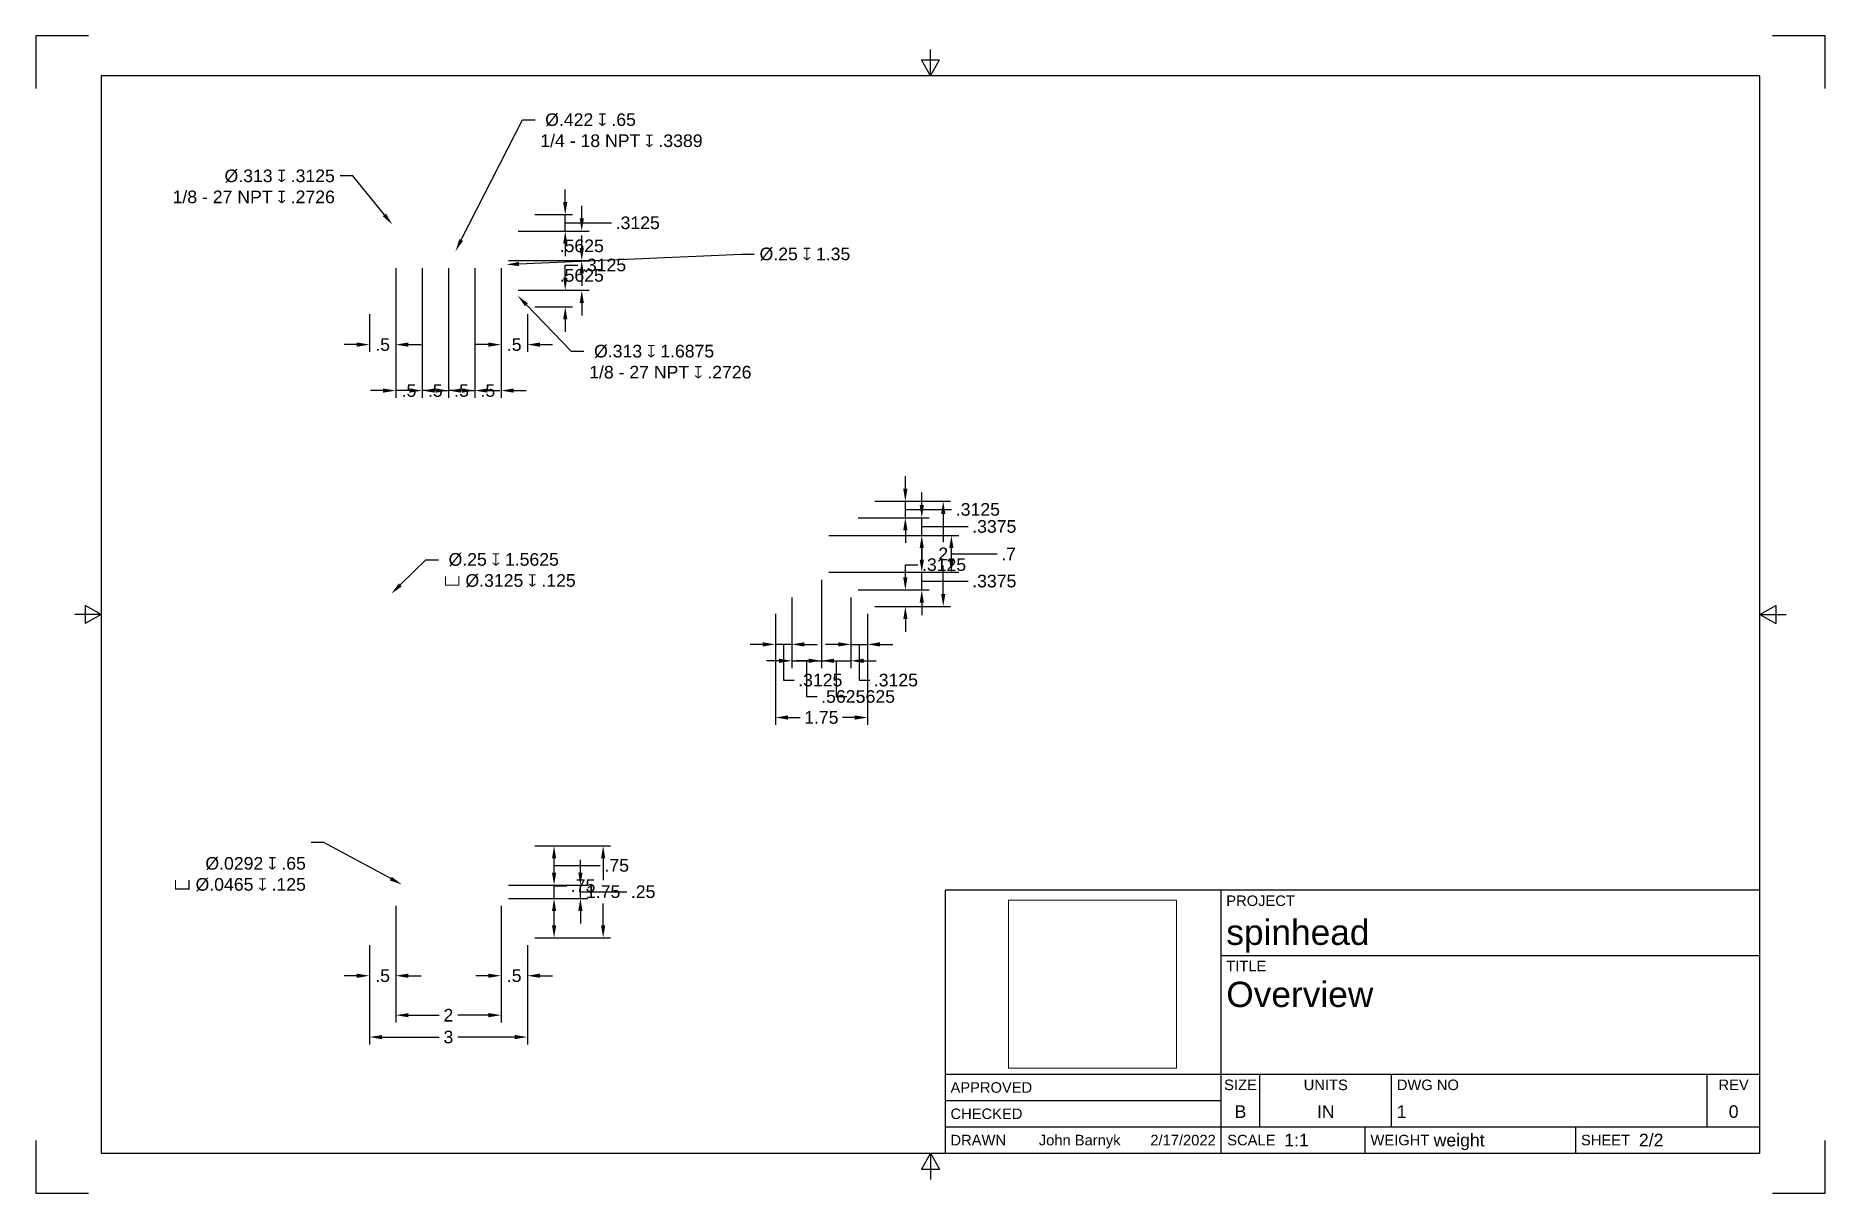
# Paper-space layout 'Sheet1' of a CAD drawing. Header units: inches. Extents: x 0 to 17, y 0 to 11.
import ezdxf
from ezdxf import colors
from ezdxf.entities.mleader import LeaderData, LeaderLine
from ezdxf.enums import TextEntityAlignment as Align
from ezdxf.math import Vec2, Vec3

# ---------------------------------------------------------------- set-up
doc = ezdxf.new("R2010")
doc.units = ezdxf.units.IN
doc.header["$LTSCALE"] = 0.75
doc.header["$MEASUREMENT"] = 0
doc.layers.add('Annotations', color=7, linetype='Continuous', lineweight=18)
doc.layers.add('Dimensions', color=7, linetype='Continuous', lineweight=18)
doc.layers.add('Border', color=7, linetype='Continuous')
doc.layers.add('Titleblock', color=7, linetype='Continuous')
doc.styles.add('FusionTitle', font='arial.ttf')
doc.styles.get("Standard").update_dxf_attribs({"font": 'arial.ttf'})
doc.dimstyles.get("Standard").update_dxf_attribs({"dimtxt": 0.12, "dimasz": 0.12, "dimexe": 0.07, "dimexo": 0.07, "dimgap": 0.05, "dimtad": 0, "dimtih": 1, "dimtoh": 1, "dimdec": 4, "dimzin": 12, "dimdsep": 46, "dimtxsty": 'Standard', "dimcen": 0, "dimclrd": 256, "dimclre": 256, "dimclrt": 256, "dimazin": 3, "dimtp": 0.01, "dimtm": 0.01, "dimtfac": 1, "dimtdec": 4, "dimtofl": 0, "dimtmove": 0, "dimatfit": 3, "dimfxl": 1, "dimtolj": 1, "dimtzin": 12, "dimarcsym": 1})
picture_1 = doc.add_image_def('image1.jpg', size_in_pixel=(512, 512))

# ---------------------------------------------------------------- blocks, each defined once
blk = doc.blocks.new('ANSI_B_SHEET')
at = {"layer": 'Border'}
for p, q in [((8.413, 10.77), (8.587, 10.77)), ((8.5, 10.62), (8.413, 10.77)), ((8.5, 10.62), (8.5, 10.87)), ((8.5, 10.62), (8.587, 10.77)), ((16.38, 10.62), (0.62, 10.62)), ((0.62, 10.62), (0.62, 0.38)), ((16.38, 0.38), (16.38, 10.62)), ((0.62, 5.5), (0.37, 5.5)), ((0.47, 5.587), (0.47, 5.413)), ((0.62, 5.5), (0.47, 5.587)), ((0.62, 5.5), (0.47, 5.413)), ((16.38, 5.5), (16.53, 5.587)), ((16.38, 5.5), (16.63, 5.5)), ((16.38, 5.5), (16.53, 5.413)), ((16.53, 5.587), (16.53, 5.413)), ((0.62, 0.38), (16.38, 0.38)), ((8.5, 0.38), (8.413, 0.23)), ((8.5, 0.38), (8.5, 0.13)), ((8.5, 0.38), (8.587, 0.23)), ((8.413, 0.23), (8.587, 0.23))]:
    blk.add_line(p, q, dxfattribs=at)
at = {"layer": 'Defpoints'}
for p, q in [((0.5, 11), (0, 11)), ((0, 11), (0, 10.5)), ((17, 11), (16.5, 11)), ((17, 10.5), (17, 11)), ((0, 0.5), (0, 0)), ((17, 0), (17, 0.5)), ((0, 0), (0.5, 0)), ((16.5, 0), (17, 0))]:
    blk.add_line(p, q, dxfattribs=at)
blk = doc.blocks.new('ANSI_TITLEBLOCK 1')
at = {"layer": 'Titleblock'}
for p, q in [((0, 2.5), (-7.74, 2.5)), ((-7.74, 2.5), (-7.74, 0)), ((-5.12, 0), (-5.12, 2.5)), ((0, 0), (0, 2.5)), ((-5.12, 1.88), (0, 1.88)), ((-7.74, 0.75), (0, 0.75)), ((-4.75, 0.25), (-4.75, 0.75)), ((-3.5, 0.25), (-3.5, 0.75)), ((-0.5, 0.25), (-0.5, 0.75)), ((-7.74, 0.5), (-5.12, 0.5)), ((-7.74, 0.25), (0, 0.25)), ((-3.75, 0), (-3.75, 0.25)), ((-1.75, 0), (-1.75, 0.25)), ((-7.74, 0), (0, 0))]:
    blk.add_line(p, q, dxfattribs=at)
at = {"layer": 'Titleblock', "style": 'FusionTitle'}
for s, p in [('PROJECT', (-5.07, 2.45)), ('TITLE', (-5.07, 1.83)), ('DWG NO', (-3.45, 0.7))]:
    blk.add_text(s, height=0.1, dxfattribs=at).set_placement(p, align=Align.TOP_LEFT)
for s, p in [('SIZE', (-4.935, 0.7)), ('UNITS', (-4.125, 0.7)), ('REV', (-0.25, 0.7))]:
    blk.add_text(s, height=0.1, dxfattribs=at).set_placement(p, align=Align.TOP_CENTER)
for s, p in [('APPROVED', (-7.69, 0.625)), ('CHECKED', (-7.69, 0.375)), ('DRAWN', (-7.69, 0.125)), ('SCALE', (-5.061, 0.125)), ('WEIGHT', (-3.7, 0.125)), ('SHEET', (-1.7, 0.125))]:
    blk.add_text(s, height=0.1, dxfattribs=at).set_placement(p, align=Align.MIDDLE_LEFT)
for tag, height, p in [('PROJECT', 0.24, (-5.07, 2.22)), ('TITLE_1', 0.24, (-5.07, 1.63)), ('TITLE_2', 0.24, (-5.07, 1.29)), ('TITLE_3', 0.12, (-5.07, 0.95))]:
    blk.add_attdef(tag, text='', height=height, dxfattribs=at).set_placement(p, align=Align.TOP_LEFT)
for tag, height, p in [('APPROVED_BY', 0.1, (-6.851, 0.625)), ('CHECKED_BY', 0.1, (-6.851, 0.375)), ('DRAWN_BY', 0.1, (-6.851, 0.125)), ('SCALE', 0.12, (-4.52, 0.125)), ('WEIGHT', 0.12, (-3.1, 0.125)), ('SHEET', 0.12, (-1.15, 0.125))]:
    blk.add_attdef(tag, text='', height=height, dxfattribs=at).set_placement(p, align=Align.MIDDLE_LEFT)
for tag, p in [('APPROVED_DATE', (-5.17, 0.625)), ('CHECKED_DATE', (-5.17, 0.375)), ('DRAWN_DATE', (-5.17, 0.125))]:
    blk.add_attdef(tag, text='', height=0.1, dxfattribs=at).set_placement(p, align=Align.MIDDLE_RIGHT)
for tag, p in [('SIZE', (-4.935, 0.3)), ('UNITS', (-4.125, 0.3)), ('REV', (-0.25, 0.3))]:
    blk.add_attdef(tag, text='', height=0.12, dxfattribs=at).set_placement(p, align=Align.BOTTOM_CENTER)
blk.add_attdef('DWG_NO', text='', height=0.12, dxfattribs=at).set_placement((-3.45, 0.3), align=Align.BOTTOM_LEFT)
at = {"layer": 'Titleblock', "linetype": 'Continuous', "lineweight": 0}
image = blk.add_image(picture_1, insert=(-7.139, 0.809), size_in_units=(1.595, 1.595), dxfattribs=at)
image.dxf.flags = 15
blk = doc.blocks.new('*D27')
at = {"layer": 'Defpoints', "color": 0, "transparency": 16777216}
for p in [(3.17, 2.427), (4.67, 2.427), (3.17, 1.484)]:
    blk.add_point(p, dxfattribs=at)
at = {"layer": 'Dimensions', "lineweight": -2, "transparency": 16777216}
for p, q in [((3.17, 2.357), (3.17, 1.414)), ((4.67, 2.357), (4.67, 1.414)), ((3.29, 1.484), (3.831, 1.484)), ((4.55, 1.484), (4.01, 1.484))]:
    blk.add_line(p, q, dxfattribs=at)
at = {"layer": 'Dimensions', "transparency": 16777216}
for points in [[(3.29, 1.504), (3.29, 1.464), (3.17, 1.484)], [(4.55, 1.504), (4.55, 1.464), (4.67, 1.484)]]:
    blk.add_solid(points, dxfattribs=at)
at = {"layer": 'Dimensions', "transparency": 16777216, "insert": (3.92, 1.484), "char_height": 0.12, "attachment_point": 5}
blk.add_mtext('\\A1;3', dxfattribs=at)
blk = doc.blocks.new('*D29')
at = {"layer": 'Defpoints', "color": 0, "transparency": 16777216}
for p in [(3.42, 2.802), (4.42, 2.802), (4.42, 1.692)]:
    blk.add_point(p, dxfattribs=at)
at = {"layer": 'Dimensions', "lineweight": -2, "transparency": 16777216}
for p, q in [((3.42, 2.732), (3.42, 1.622)), ((4.42, 2.732), (4.42, 1.622)), ((3.54, 1.692), (3.831, 1.692)), ((4.3, 1.692), (4.01, 1.692))]:
    blk.add_line(p, q, dxfattribs=at)
at = {"layer": 'Dimensions', "transparency": 16777216}
for points in [[(3.54, 1.712), (3.54, 1.672), (3.42, 1.692)], [(4.3, 1.712), (4.3, 1.672), (4.42, 1.692)]]:
    blk.add_solid(points, dxfattribs=at)
at = {"layer": 'Dimensions', "transparency": 16777216, "insert": (3.92, 1.692), "char_height": 0.12, "attachment_point": 5}
blk.add_mtext('\\A1;2', dxfattribs=at)
blk = doc.blocks.new('*D30')
at = {"layer": 'Defpoints', "color": 0, "transparency": 16777216}
for p in [(4.42, 2.802), (4.67, 2.427), (4.67, 2.067)]:
    blk.add_point(p, dxfattribs=at)
at = {"layer": 'Dimensions', "lineweight": -2, "transparency": 16777216}
for p, q in [((4.42, 2.732), (4.42, 1.997)), ((4.67, 2.357), (4.67, 1.997)), ((4.3, 2.067), (4.18, 2.067)), ((4.79, 2.067), (4.91, 2.067))]:
    blk.add_line(p, q, dxfattribs=at)
at = {"layer": 'Dimensions', "transparency": 16777216}
for points in [[(4.3, 2.087), (4.3, 2.047), (4.42, 2.067)], [(4.79, 2.087), (4.79, 2.047), (4.67, 2.067)]]:
    blk.add_solid(points, dxfattribs=at)
at = {"layer": 'Dimensions', "transparency": 16777216, "insert": (4.545, 2.067), "char_height": 0.12, "attachment_point": 5}
blk.add_mtext('\\A1;.5', dxfattribs=at)
blk = doc.blocks.new('*D31')
at = {"layer": 'Defpoints', "color": 0, "transparency": 16777216}
for p in [(3.42, 2.802), (3.17, 2.427), (3.17, 2.067)]:
    blk.add_point(p, dxfattribs=at)
at = {"layer": 'Dimensions', "lineweight": -2, "transparency": 16777216}
for p, q in [((3.42, 2.732), (3.42, 1.997)), ((3.17, 2.357), (3.17, 1.997)), ((3.05, 2.067), (2.93, 2.067)), ((3.54, 2.067), (3.66, 2.067))]:
    blk.add_line(p, q, dxfattribs=at)
at = {"layer": 'Dimensions', "transparency": 16777216}
for points in [[(3.05, 2.087), (3.05, 2.047), (3.17, 2.067)], [(3.54, 2.087), (3.54, 2.047), (3.42, 2.067)]]:
    blk.add_solid(points, dxfattribs=at)
at = {"layer": 'Dimensions', "transparency": 16777216, "insert": (3.295, 2.067), "char_height": 0.12, "attachment_point": 5}
blk.add_mtext('\\A1;.5', dxfattribs=at)
blk = doc.blocks.new('*D32')
at = {"layer": 'Defpoints', "color": 0, "transparency": 16777216}
for p in [(4.42, 2.802), (4.924, 2.802), (4.67, 2.427)]:
    blk.add_point(p, dxfattribs=at)
at = {"layer": 'Dimensions', "lineweight": -2, "transparency": 16777216}
for p, q in [((4.924, 2.802), (4.924, 2.922)), ((4.924, 2.922), (5.044, 2.922)), ((4.49, 2.802), (4.994, 2.802)), ((4.924, 2.547), (4.924, 2.682)), ((4.74, 2.427), (4.994, 2.427))]:
    blk.add_line(p, q, dxfattribs=at)
at = {"layer": 'Dimensions', "transparency": 16777216}
for points in [[(4.904, 2.682), (4.944, 2.682), (4.924, 2.802)], [(4.904, 2.547), (4.944, 2.547), (4.924, 2.427)]]:
    blk.add_solid(points, dxfattribs=at)
at = {"layer": 'Dimensions', "transparency": 16777216, "insert": (5.199, 2.922), "char_height": 0.12, "attachment_point": 5}
blk.add_mtext('\\A1;.75', dxfattribs=at)
blk = doc.blocks.new('*D33')
at = {"layer": 'Defpoints', "color": 0, "transparency": 16777216}
for p in [(4.42, 2.927), (5.174, 2.927), (4.42, 2.802)]:
    blk.add_point(p, dxfattribs=at)
at = {"layer": 'Dimensions', "lineweight": -2, "transparency": 16777216}
for p, q in [((5.174, 3.047), (5.174, 3.167)), ((4.49, 2.927), (5.244, 2.927)), ((5.174, 2.802), (5.174, 2.927)), ((4.49, 2.802), (5.244, 2.802)), ((5.174, 2.865), (5.514, 2.865)), ((5.514, 2.865), (5.614, 2.865)), ((5.174, 2.682), (5.174, 2.562))]:
    blk.add_line(p, q, dxfattribs=at)
at = {"layer": 'Dimensions', "transparency": 16777216}
for points in [[(5.154, 3.047), (5.194, 3.047), (5.174, 2.927)], [(5.154, 2.682), (5.194, 2.682), (5.174, 2.802)]]:
    blk.add_solid(points, dxfattribs=at)
at = {"layer": 'Dimensions', "transparency": 16777216, "insert": (5.77, 2.865), "char_height": 0.12, "attachment_point": 5}
blk.add_mtext('\\A1;.25', dxfattribs=at)
blk = doc.blocks.new('*D34')
at = {"layer": 'Defpoints', "color": 0, "transparency": 16777216}
for p in [(4.67, 3.302), (4.924, 3.302), (4.42, 2.927)]:
    blk.add_point(p, dxfattribs=at)
at = {"layer": 'Dimensions', "lineweight": -2, "transparency": 16777216}
for p, q in [((4.74, 3.302), (4.994, 3.302)), ((4.924, 3.047), (4.924, 3.182)), ((4.924, 3.115), (5.263, 3.115)), ((5.263, 3.115), (5.363, 3.115)), ((4.49, 2.927), (4.994, 2.927))]:
    blk.add_line(p, q, dxfattribs=at)
at = {"layer": 'Dimensions', "transparency": 16777216}
for points in [[(4.904, 3.182), (4.944, 3.182), (4.924, 3.302)], [(4.904, 3.047), (4.944, 3.047), (4.924, 2.927)]]:
    blk.add_solid(points, dxfattribs=at)
at = {"layer": 'Dimensions', "transparency": 16777216, "insert": (5.519, 3.115), "char_height": 0.12, "attachment_point": 5}
blk.add_mtext('\\A1;.75', dxfattribs=at)
blk = doc.blocks.new('*D35')
at = {"layer": 'Defpoints', "color": 0, "transparency": 16777216}
for p in [(4.67, 3.302), (4.67, 2.427), (5.39, 2.427)]:
    blk.add_point(p, dxfattribs=at)
at = {"layer": 'Dimensions', "lineweight": -2, "transparency": 16777216}
for p, q in [((4.74, 3.302), (5.46, 3.302)), ((5.39, 3.182), (5.39, 2.976)), ((5.39, 2.547), (5.39, 2.753)), ((4.74, 2.427), (5.46, 2.427))]:
    blk.add_line(p, q, dxfattribs=at)
at = {"layer": 'Dimensions', "transparency": 16777216}
for points in [[(5.37, 3.182), (5.41, 3.182), (5.39, 3.302)], [(5.37, 2.547), (5.41, 2.547), (5.39, 2.427)]]:
    blk.add_solid(points, dxfattribs=at)
at = {"layer": 'Dimensions', "transparency": 16777216, "insert": (5.39, 2.865), "char_height": 0.12, "attachment_point": 5}
blk.add_mtext('\\A1;1.75', dxfattribs=at)
blk = doc.blocks.new('*D39')
at = {"layer": 'Defpoints', "color": 0, "transparency": 16777216}
for p in [(7.026, 5.576), (7.901, 5.576), (7.901, 4.521)]:
    blk.add_point(p, dxfattribs=at)
at = {"layer": 'Dimensions', "lineweight": -2, "transparency": 16777216}
for p, q in [((7.026, 5.506), (7.026, 4.451)), ((7.901, 5.506), (7.901, 4.451)), ((7.146, 4.521), (7.263, 4.521)), ((7.781, 4.521), (7.664, 4.521))]:
    blk.add_line(p, q, dxfattribs=at)
at = {"layer": 'Dimensions', "transparency": 16777216}
for points in [[(7.146, 4.541), (7.146, 4.501), (7.026, 4.521)], [(7.781, 4.541), (7.781, 4.501), (7.901, 4.521)]]:
    blk.add_solid(points, dxfattribs=at)
at = {"layer": 'Dimensions', "transparency": 16777216, "insert": (7.463, 4.521), "char_height": 0.12, "attachment_point": 5}
blk.add_mtext('\\A1;1.75', dxfattribs=at)
blk = doc.blocks.new('*D40')
at = {"layer": 'Defpoints', "color": 0, "transparency": 16777216}
for p in [(7.901, 6.576), (8.621, 6.576), (7.901, 5.576)]:
    blk.add_point(p, dxfattribs=at)
at = {"layer": 'Dimensions', "lineweight": -2, "transparency": 16777216}
for p, q in [((7.971, 6.576), (8.691, 6.576)), ((8.621, 6.456), (8.621, 6.187)), ((8.621, 5.696), (8.621, 5.966)), ((7.971, 5.576), (8.691, 5.576))]:
    blk.add_line(p, q, dxfattribs=at)
at = {"layer": 'Dimensions', "transparency": 16777216}
for points in [[(8.601, 6.456), (8.641, 6.456), (8.621, 6.576)], [(8.601, 5.696), (8.641, 5.696), (8.621, 5.576)]]:
    blk.add_solid(points, dxfattribs=at)
at = {"layer": 'Dimensions', "transparency": 16777216, "insert": (8.621, 6.076), "char_height": 0.12, "attachment_point": 5}
blk.add_mtext('\\A1;2', dxfattribs=at)
blk = doc.blocks.new('*D42')
at = {"layer": 'Defpoints', "color": 0, "transparency": 16777216}
for p in [(7.463, 5.901), (7.182, 5.733), (7.463, 5.06)]:
    blk.add_point(p, dxfattribs=at)
at = {"layer": 'Dimensions', "lineweight": -2, "transparency": 16777216}
for p, q in [((7.463, 5.831), (7.463, 4.99)), ((7.182, 5.663), (7.182, 4.99)), ((7.062, 5.06), (6.942, 5.06)), ((7.182, 5.06), (7.463, 5.06)), ((7.323, 5.06), (7.323, 4.72)), ((7.583, 5.06), (7.703, 5.06)), ((7.323, 4.72), (7.423, 4.72))]:
    blk.add_line(p, q, dxfattribs=at)
at = {"layer": 'Dimensions', "transparency": 16777216}
for points in [[(7.062, 5.08), (7.062, 5.04), (7.182, 5.06)], [(7.583, 5.08), (7.583, 5.04), (7.463, 5.06)]]:
    blk.add_solid(points, dxfattribs=at)
at = {"layer": 'Dimensions', "transparency": 16777216, "insert": (7.671, 4.72), "char_height": 0.12, "attachment_point": 5}
blk.add_mtext('\\A1;.5625', dxfattribs=at)
blk = doc.blocks.new('*D43')
at = {"layer": 'Defpoints', "color": 0, "transparency": 16777216}
for p in [(7.463, 5.901), (7.744, 5.733), (7.744, 5.06)]:
    blk.add_point(p, dxfattribs=at)
at = {"layer": 'Dimensions', "lineweight": -2, "transparency": 16777216}
for p, q in [((7.463, 5.831), (7.463, 4.99)), ((7.744, 5.663), (7.744, 4.99)), ((7.343, 5.06), (7.223, 5.06)), ((7.463, 5.06), (7.744, 5.06)), ((7.604, 5.06), (7.604, 4.72)), ((7.864, 5.06), (7.984, 5.06)), ((7.604, 4.72), (7.704, 4.72))]:
    blk.add_line(p, q, dxfattribs=at)
at = {"layer": 'Dimensions', "transparency": 16777216}
for points in [[(7.343, 5.08), (7.343, 5.04), (7.463, 5.06)], [(7.864, 5.08), (7.864, 5.04), (7.744, 5.06)]]:
    blk.add_solid(points, dxfattribs=at)
at = {"layer": 'Dimensions', "transparency": 16777216, "insert": (7.953, 4.72), "char_height": 0.12, "attachment_point": 5}
blk.add_mtext('\\A1;.5625', dxfattribs=at)
blk = doc.blocks.new('*D44')
at = {"layer": 'Defpoints', "color": 0, "transparency": 16777216}
for p in [(7.744, 5.733), (7.901, 5.576), (7.901, 5.216)]:
    blk.add_point(p, dxfattribs=at)
at = {"layer": 'Dimensions', "lineweight": -2, "transparency": 16777216}
for p, q in [((7.744, 5.663), (7.744, 5.146)), ((7.901, 5.506), (7.901, 5.146)), ((7.624, 5.216), (7.504, 5.216)), ((7.744, 5.216), (7.901, 5.216)), ((7.823, 5.216), (7.823, 4.876)), ((8.021, 5.216), (8.141, 5.216)), ((7.823, 4.876), (7.923, 4.876))]:
    blk.add_line(p, q, dxfattribs=at)
at = {"layer": 'Dimensions', "transparency": 16777216}
for points in [[(7.624, 5.236), (7.624, 5.196), (7.744, 5.216)], [(8.021, 5.236), (8.021, 5.196), (7.901, 5.216)]]:
    blk.add_solid(points, dxfattribs=at)
at = {"layer": 'Dimensions', "transparency": 16777216, "insert": (8.171, 4.876), "char_height": 0.12, "attachment_point": 5}
blk.add_mtext('\\A1;.3125', dxfattribs=at)
blk = doc.blocks.new('*D45')
at = {"layer": 'Defpoints', "color": 0, "transparency": 16777216}
for p in [(7.182, 5.733), (7.026, 5.576), (7.026, 5.216)]:
    blk.add_point(p, dxfattribs=at)
at = {"layer": 'Dimensions', "lineweight": -2, "transparency": 16777216}
for p, q in [((7.182, 5.663), (7.182, 5.146)), ((7.026, 5.506), (7.026, 5.146)), ((6.906, 5.216), (6.786, 5.216)), ((7.182, 5.216), (7.026, 5.216)), ((7.104, 5.216), (7.104, 4.876)), ((7.302, 5.216), (7.422, 5.216)), ((7.104, 4.876), (7.204, 4.876))]:
    blk.add_line(p, q, dxfattribs=at)
at = {"layer": 'Dimensions', "transparency": 16777216}
for points in [[(6.906, 5.236), (6.906, 5.196), (7.026, 5.216)], [(7.302, 5.236), (7.302, 5.196), (7.182, 5.216)]]:
    blk.add_solid(points, dxfattribs=at)
at = {"layer": 'Dimensions', "transparency": 16777216, "insert": (7.453, 4.876), "char_height": 0.12, "attachment_point": 5}
blk.add_mtext('\\A1;.3125', dxfattribs=at)
blk = doc.blocks.new('*D46')
at = {"layer": 'Defpoints', "color": 0, "transparency": 16777216}
for p in [(7.744, 5.733), (8.261, 5.733), (7.901, 5.576)]:
    blk.add_point(p, dxfattribs=at)
at = {"layer": 'Dimensions', "lineweight": -2, "transparency": 16777216}
for p, q in [((8.261, 5.853), (8.261, 5.973)), ((8.261, 5.973), (8.381, 5.973)), ((7.814, 5.733), (8.331, 5.733)), ((7.971, 5.576), (8.331, 5.576)), ((8.261, 5.456), (8.261, 5.336))]:
    blk.add_line(p, q, dxfattribs=at)
at = {"layer": 'Dimensions', "transparency": 16777216}
for points in [[(8.241, 5.853), (8.281, 5.853), (8.261, 5.733)], [(8.241, 5.456), (8.281, 5.456), (8.261, 5.576)]]:
    blk.add_solid(points, dxfattribs=at)
at = {"layer": 'Dimensions', "transparency": 16777216, "insert": (8.629, 5.973), "char_height": 0.12, "attachment_point": 5}
blk.add_mtext('\\A1;.3125', dxfattribs=at)
blk = doc.blocks.new('*D47')
at = {"layer": 'Defpoints', "color": 0, "transparency": 16777216}
for p in [(7.463, 5.901), (8.417, 5.901), (7.744, 5.733)]:
    blk.add_point(p, dxfattribs=at)
at = {"layer": 'Dimensions', "lineweight": -2, "transparency": 16777216}
for p, q in [((8.417, 6.021), (8.417, 6.141)), ((7.533, 5.901), (8.487, 5.901)), ((8.417, 5.733), (8.417, 5.901)), ((8.417, 5.817), (8.757, 5.817)), ((8.757, 5.817), (8.857, 5.817)), ((7.814, 5.733), (8.487, 5.733)), ((8.417, 5.613), (8.417, 5.493))]:
    blk.add_line(p, q, dxfattribs=at)
at = {"layer": 'Dimensions', "transparency": 16777216}
for points in [[(8.397, 6.021), (8.437, 6.021), (8.417, 5.901)], [(8.397, 5.613), (8.437, 5.613), (8.417, 5.733)]]:
    blk.add_solid(points, dxfattribs=at)
at = {"layer": 'Dimensions', "transparency": 16777216, "insert": (9.106, 5.817), "char_height": 0.12, "attachment_point": 5}
blk.add_mtext('\\A1;.3375', dxfattribs=at)
blk = doc.blocks.new('*D48')
at = {"layer": 'Defpoints', "color": 0, "transparency": 16777216}
for p in [(7.463, 6.251), (8.698, 6.251), (7.463, 5.901)]:
    blk.add_point(p, dxfattribs=at)
at = {"layer": 'Dimensions', "lineweight": -2, "transparency": 16777216}
for p, q in [((7.533, 6.251), (8.768, 6.251)), ((8.698, 6.021), (8.698, 6.131)), ((8.698, 6.076), (9.033, 6.076)), ((9.033, 6.076), (9.133, 6.076)), ((7.533, 5.901), (8.768, 5.901))]:
    blk.add_line(p, q, dxfattribs=at)
at = {"layer": 'Dimensions', "transparency": 16777216}
for points in [[(8.678, 6.131), (8.718, 6.131), (8.698, 6.251)], [(8.678, 6.021), (8.718, 6.021), (8.698, 5.901)]]:
    blk.add_solid(points, dxfattribs=at)
at = {"layer": 'Dimensions', "transparency": 16777216, "insert": (9.242, 6.076), "char_height": 0.12, "attachment_point": 5}
blk.add_mtext('\\A1;.7', dxfattribs=at)
blk = doc.blocks.new('*D49')
at = {"layer": 'Defpoints', "color": 0, "transparency": 16777216}
for p in [(7.744, 6.42), (8.417, 6.42), (7.463, 6.251)]:
    blk.add_point(p, dxfattribs=at)
at = {"layer": 'Dimensions', "lineweight": -2, "transparency": 16777216}
for p, q in [((8.417, 6.54), (8.417, 6.66)), ((7.814, 6.42), (8.487, 6.42)), ((8.417, 6.251), (8.417, 6.42)), ((8.417, 6.336), (8.757, 6.336)), ((8.757, 6.336), (8.857, 6.336)), ((7.533, 6.251), (8.487, 6.251)), ((8.417, 6.131), (8.417, 6.011))]:
    blk.add_line(p, q, dxfattribs=at)
at = {"layer": 'Dimensions', "transparency": 16777216}
for points in [[(8.397, 6.54), (8.437, 6.54), (8.417, 6.42)], [(8.397, 6.131), (8.437, 6.131), (8.417, 6.251)]]:
    blk.add_solid(points, dxfattribs=at)
at = {"layer": 'Dimensions', "transparency": 16777216, "insert": (9.106, 6.336), "char_height": 0.12, "attachment_point": 5}
blk.add_mtext('\\A1;.3375', dxfattribs=at)
blk = doc.blocks.new('*D50')
at = {"layer": 'Defpoints', "color": 0, "transparency": 16777216}
for p in [(7.901, 6.576), (8.261, 6.576), (7.744, 6.42)]:
    blk.add_point(p, dxfattribs=at)
at = {"layer": 'Dimensions', "lineweight": -2, "transparency": 16777216}
for p, q in [((8.261, 6.696), (8.261, 6.816)), ((7.971, 6.576), (8.331, 6.576)), ((8.261, 6.42), (8.261, 6.576)), ((8.261, 6.498), (8.601, 6.498)), ((8.601, 6.498), (8.701, 6.498)), ((7.814, 6.42), (8.331, 6.42)), ((8.261, 6.3), (8.261, 6.18))]:
    blk.add_line(p, q, dxfattribs=at)
at = {"layer": 'Dimensions', "transparency": 16777216}
for points in [[(8.241, 6.696), (8.281, 6.696), (8.261, 6.576)], [(8.241, 6.3), (8.281, 6.3), (8.261, 6.42)]]:
    blk.add_solid(points, dxfattribs=at)
at = {"layer": 'Dimensions', "transparency": 16777216, "insert": (8.95, 6.498), "char_height": 0.12, "attachment_point": 5}
blk.add_mtext('\\A1;.3125', dxfattribs=at)
blk = doc.blocks.new('*D52')
at = {"layer": 'Defpoints', "color": 0, "transparency": 16777216}
for p in [(3.42, 8.863), (3.67, 8.863), (3.67, 7.628)]:
    blk.add_point(p, dxfattribs=at)
at = {"layer": 'Dimensions', "lineweight": -2, "transparency": 16777216}
for p, q in [((3.42, 8.793), (3.42, 7.558)), ((3.67, 8.793), (3.67, 7.558)), ((3.3, 7.628), (3.18, 7.628)), ((3.79, 7.628), (3.91, 7.628))]:
    blk.add_line(p, q, dxfattribs=at)
at = {"layer": 'Dimensions', "transparency": 16777216}
for points in [[(3.3, 7.648), (3.3, 7.608), (3.42, 7.628)], [(3.79, 7.648), (3.79, 7.608), (3.67, 7.628)]]:
    blk.add_solid(points, dxfattribs=at)
at = {"layer": 'Dimensions', "transparency": 16777216, "insert": (3.545, 7.628), "char_height": 0.12, "attachment_point": 5}
blk.add_mtext('\\A1;.5', dxfattribs=at)
blk = doc.blocks.new('*D53')
at = {"layer": 'Defpoints', "color": 0, "transparency": 16777216}
for p in [(3.67, 8.863), (3.92, 8.863), (3.92, 7.628)]:
    blk.add_point(p, dxfattribs=at)
at = {"layer": 'Dimensions', "lineweight": -2, "transparency": 16777216}
for p, q in [((3.67, 8.793), (3.67, 7.558)), ((3.92, 8.793), (3.92, 7.558)), ((3.55, 7.628), (3.43, 7.628)), ((4.04, 7.628), (4.16, 7.628))]:
    blk.add_line(p, q, dxfattribs=at)
at = {"layer": 'Dimensions', "transparency": 16777216}
for points in [[(3.55, 7.648), (3.55, 7.608), (3.67, 7.628)], [(4.04, 7.648), (4.04, 7.608), (3.92, 7.628)]]:
    blk.add_solid(points, dxfattribs=at)
at = {"layer": 'Dimensions', "transparency": 16777216, "insert": (3.795, 7.628), "char_height": 0.12, "attachment_point": 5}
blk.add_mtext('\\A1;.5', dxfattribs=at)
blk = doc.blocks.new('*D54')
at = {"layer": 'Defpoints', "color": 0, "transparency": 16777216}
for p in [(3.92, 8.863), (4.17, 8.863), (4.17, 7.628)]:
    blk.add_point(p, dxfattribs=at)
at = {"layer": 'Dimensions', "lineweight": -2, "transparency": 16777216}
for p, q in [((3.92, 8.793), (3.92, 7.558)), ((4.17, 8.793), (4.17, 7.558)), ((3.8, 7.628), (3.68, 7.628)), ((4.29, 7.628), (4.41, 7.628))]:
    blk.add_line(p, q, dxfattribs=at)
at = {"layer": 'Dimensions', "transparency": 16777216}
for points in [[(3.8, 7.648), (3.8, 7.608), (3.92, 7.628)], [(4.29, 7.648), (4.29, 7.608), (4.17, 7.628)]]:
    blk.add_solid(points, dxfattribs=at)
at = {"layer": 'Dimensions', "transparency": 16777216, "insert": (4.045, 7.628), "char_height": 0.12, "attachment_point": 5}
blk.add_mtext('\\A1;.5', dxfattribs=at)
blk = doc.blocks.new('*D55')
at = {"layer": 'Defpoints', "color": 0, "transparency": 16777216}
for p in [(4.17, 8.863), (4.42, 8.863), (4.42, 7.628)]:
    blk.add_point(p, dxfattribs=at)
at = {"layer": 'Dimensions', "lineweight": -2, "transparency": 16777216}
for p, q in [((4.17, 8.793), (4.17, 7.558)), ((4.42, 8.793), (4.42, 7.558)), ((4.05, 7.628), (3.93, 7.628)), ((4.54, 7.628), (4.66, 7.628))]:
    blk.add_line(p, q, dxfattribs=at)
at = {"layer": 'Dimensions', "transparency": 16777216}
for points in [[(4.05, 7.648), (4.05, 7.608), (4.17, 7.628)], [(4.54, 7.648), (4.54, 7.608), (4.42, 7.628)]]:
    blk.add_solid(points, dxfattribs=at)
at = {"layer": 'Dimensions', "transparency": 16777216, "insert": (4.295, 7.628), "char_height": 0.12, "attachment_point": 5}
blk.add_mtext('\\A1;.5', dxfattribs=at)
blk = doc.blocks.new('*D56')
at = {"layer": 'Defpoints', "color": 0, "transparency": 16777216}
for p in [(4.42, 8.863), (4.67, 8.425), (4.67, 8.065)]:
    blk.add_point(p, dxfattribs=at)
at = {"layer": 'Dimensions', "lineweight": -2, "transparency": 16777216}
for p, q in [((4.42, 8.793), (4.42, 7.995)), ((4.67, 8.355), (4.67, 7.995)), ((4.3, 8.065), (4.18, 8.065)), ((4.79, 8.065), (4.91, 8.065))]:
    blk.add_line(p, q, dxfattribs=at)
at = {"layer": 'Dimensions', "transparency": 16777216}
for points in [[(4.3, 8.085), (4.3, 8.045), (4.42, 8.065)], [(4.79, 8.085), (4.79, 8.045), (4.67, 8.065)]]:
    blk.add_solid(points, dxfattribs=at)
at = {"layer": 'Dimensions', "transparency": 16777216, "insert": (4.545, 8.065), "char_height": 0.12, "attachment_point": 5}
blk.add_mtext('\\A1;.5', dxfattribs=at)
blk = doc.blocks.new('*D57')
at = {"layer": 'Defpoints', "color": 0, "transparency": 16777216}
for p in [(3.42, 8.863), (3.17, 8.425), (3.17, 8.065)]:
    blk.add_point(p, dxfattribs=at)
at = {"layer": 'Dimensions', "lineweight": -2, "transparency": 16777216}
for p, q in [((3.42, 8.793), (3.42, 7.995)), ((3.17, 8.355), (3.17, 7.995)), ((3.05, 8.065), (2.93, 8.065)), ((3.54, 8.065), (3.66, 8.065))]:
    blk.add_line(p, q, dxfattribs=at)
at = {"layer": 'Dimensions', "transparency": 16777216}
for points in [[(3.05, 8.085), (3.05, 8.045), (3.17, 8.065)], [(3.54, 8.085), (3.54, 8.045), (3.42, 8.065)]]:
    blk.add_solid(points, dxfattribs=at)
at = {"layer": 'Dimensions', "transparency": 16777216, "insert": (3.295, 8.065), "char_height": 0.12, "attachment_point": 5}
blk.add_mtext('\\A1;.5', dxfattribs=at)
blk = doc.blocks.new('*D58')
at = {"layer": 'Defpoints', "color": 0, "transparency": 16777216}
for p in [(4.514, 8.581), (5.03, 8.581), (4.67, 8.425)]:
    blk.add_point(p, dxfattribs=at)
at = {"layer": 'Dimensions', "lineweight": -2, "transparency": 16777216}
for p, q in [((5.03, 8.701), (5.03, 8.821)), ((5.03, 8.821), (5.15, 8.821)), ((4.584, 8.581), (5.1, 8.581)), ((4.74, 8.425), (5.1, 8.425)), ((5.03, 8.305), (5.03, 8.185))]:
    blk.add_line(p, q, dxfattribs=at)
at = {"layer": 'Dimensions', "transparency": 16777216}
for points in [[(5.01, 8.701), (5.05, 8.701), (5.03, 8.581)], [(5.01, 8.305), (5.05, 8.305), (5.03, 8.425)]]:
    blk.add_solid(points, dxfattribs=at)
at = {"layer": 'Dimensions', "transparency": 16777216, "insert": (5.399, 8.821), "char_height": 0.12, "attachment_point": 5}
blk.add_mtext('\\A1;.3125', dxfattribs=at)
blk = doc.blocks.new('*D59')
at = {"layer": 'Defpoints', "color": 0, "transparency": 16777216}
for p in [(4.42, 8.863), (5.187, 8.863), (4.514, 8.581)]:
    blk.add_point(p, dxfattribs=at)
at = {"layer": 'Dimensions', "lineweight": -2, "transparency": 16777216}
for p, q in [((5.187, 8.983), (5.187, 9.103)), ((4.49, 8.863), (5.257, 8.863)), ((4.584, 8.581), (5.257, 8.581)), ((5.187, 8.461), (5.187, 8.341))]:
    blk.add_line(p, q, dxfattribs=at)
at = {"layer": 'Dimensions', "transparency": 16777216}
for points in [[(5.167, 8.983), (5.207, 8.983), (5.187, 8.863)], [(5.167, 8.461), (5.207, 8.461), (5.187, 8.581)]]:
    blk.add_solid(points, dxfattribs=at)
at = {"layer": 'Dimensions', "transparency": 16777216, "insert": (5.187, 8.722), "char_height": 0.12, "attachment_point": 5}
blk.add_mtext('\\A1;.5625', dxfattribs=at)
blk = doc.blocks.new('*D60')
at = {"layer": 'Defpoints', "color": 0, "transparency": 16777216}
for p in [(4.514, 9.144), (5.187, 9.144), (4.42, 8.863)]:
    blk.add_point(p, dxfattribs=at)
at = {"layer": 'Dimensions', "lineweight": -2, "transparency": 16777216}
for p, q in [((5.187, 9.264), (5.187, 9.384)), ((4.584, 9.144), (5.257, 9.144)), ((4.49, 8.863), (5.257, 8.863)), ((5.187, 8.743), (5.187, 8.623))]:
    blk.add_line(p, q, dxfattribs=at)
at = {"layer": 'Dimensions', "transparency": 16777216}
for points in [[(5.167, 9.264), (5.207, 9.264), (5.187, 9.144)], [(5.167, 8.743), (5.207, 8.743), (5.187, 8.863)]]:
    blk.add_solid(points, dxfattribs=at)
at = {"layer": 'Dimensions', "transparency": 16777216, "insert": (5.187, 9.003), "char_height": 0.12, "attachment_point": 5}
blk.add_mtext('\\A1;.5625', dxfattribs=at)
blk = doc.blocks.new('*D61')
at = {"layer": 'Defpoints', "color": 0, "transparency": 16777216}
for p in [(4.67, 9.3), (5.03, 9.3), (4.514, 9.144)]:
    blk.add_point(p, dxfattribs=at)
at = {"layer": 'Dimensions', "lineweight": -2, "transparency": 16777216}
for p, q in [((5.03, 9.42), (5.03, 9.54)), ((4.74, 9.3), (5.1, 9.3)), ((5.03, 9.144), (5.03, 9.3)), ((5.03, 9.222), (5.37, 9.222)), ((5.37, 9.222), (5.47, 9.222)), ((4.584, 9.144), (5.1, 9.144)), ((5.03, 9.024), (5.03, 8.904))]:
    blk.add_line(p, q, dxfattribs=at)
at = {"layer": 'Dimensions', "transparency": 16777216}
for points in [[(5.01, 9.42), (5.05, 9.42), (5.03, 9.3)], [(5.01, 9.024), (5.05, 9.024), (5.03, 9.144)]]:
    blk.add_solid(points, dxfattribs=at)
at = {"layer": 'Dimensions', "transparency": 16777216, "insert": (5.719, 9.222), "char_height": 0.12, "attachment_point": 5}
blk.add_mtext('\\A1;.3125', dxfattribs=at)

psp = doc.layouts.new('Sheet1')

# ---------------------------------------------------------------- block references
at = {"layer": 'Border'}
psp.add_blockref('ANSI_B_SHEET', (0, 0), dxfattribs=at)
at = {"layer": 'Titleblock'}
psp.add_blockref('ANSI_TITLEBLOCK 1', (16.38, 0.38), dxfattribs=at).add_auto_attribs({'SHEET': '2/2', 'WEIGHT': 'weight', 'SCALE': '1:1', 'DRAWN_DATE': '2/17/2022', 'DRAWN_BY': 'John Barnyk', 'DWG_NO': '1', 'SIZE': 'B', 'REV': '0', 'UNITS': 'IN', 'PROJECT': 'spinhead', 'TITLE_1': 'Overview'})

# ---------------------------------------------------------------- dimensions: what is measured, and where the dimension line sits
at = {"layer": 'Dimensions'}
for base, p1, p2, override, picture, middle in [((5.030255, 9.300247), (4.514005, 9.143997), (4.670255, 9.300247), {"dimlfac": -2, "dimtmove": 1}, '*D61', (5.520494, 9.222122)), ((5.186505, 9.143997), (4.420255, 8.862747), (4.514005, 9.143997), {"dimlfac": -2, "dimtmove": 1}, '*D60', (5.186505, 9.003372)), ((5.186505, 8.862747), (4.514005, 8.581497), (4.420255, 8.862747), {"dimlfac": -2, "dimtmove": 1}, '*D59', (5.186505, 8.722122)), ((5.030255, 8.581497), (4.670255, 8.425247), (4.514005, 8.581497), {"dimlfac": -2, "dimclrd": 256, "dimclre": 256}, '*D58', (5.399041, 8.821497)), ((8.260706, 6.576472), (7.744456, 6.420222), (7.900706, 6.576472), {"dimlfac": -2, "dimtmove": 1}, '*D50', (8.750945, 6.498347)), ((8.416956, 6.420222), (7.463206, 6.251472), (7.744456, 6.420222), {"dimlfac": -2, "dimtmove": 1}, '*D49', (8.907195, 6.335847)), ((8.698206, 6.251472), (7.463206, 5.901472), (7.463206, 6.251472), {"dimlfac": -2, "dimtmove": 1}, '*D48', (9.183206, 6.076472)), ((8.416956, 5.901472), (7.744456, 5.732722), (7.463206, 5.901472), {"dimlfac": -2, "dimtmove": 1}, '*D47', (8.907195, 5.817097)), ((8.260706, 5.732722), (7.900706, 5.576472), (7.744456, 5.732722), {"dimlfac": -2, "dimclrd": 256, "dimclre": 256}, '*D46', (8.629492, 5.972722)), ((4.923929, 3.302204), (4.420255, 2.927204), (4.670255, 3.302204), {"dimlfac": -2, "dimtmove": 1}, '*D34', (5.413022, 3.114704)), ((5.173929, 2.927204), (4.420255, 2.802204), (4.420255, 2.927204), {"dimlfac": -2, "dimtmove": 1}, '*D33', (5.664004, 2.864704)), ((4.923929, 2.802204), (4.670255, 2.427204), (4.420255, 2.802204), {"dimlfac": -2, "dimclrd": 256, "dimclre": 256}, '*D32', (5.199481, 2.922204))]:
    dim = psp.add_linear_dim(base=base, p1=p1, p2=p2, angle=90, dimstyle='Standard', override=override, dxfattribs=at)
    dim.commit()
    dim.dimension.update_dxf_attribs({"geometry": picture, "text_midpoint": middle})
for base, p1, p2, picture, middle in [((3.170255, 8.065247), (3.420255, 8.862747), (3.170255, 8.425247), '*D57', (3.295255, 8.065247)), ((3.670255, 7.627747), (3.420255, 8.862747), (3.670255, 8.862747), '*D52', (3.545255, 7.627747)), ((3.920255, 7.627747), (3.670255, 8.862747), (3.920255, 8.862747), '*D53', (3.795255, 7.627747)), ((4.170255, 7.627747), (3.920255, 8.862747), (4.170255, 8.862747), '*D54', (4.045255, 7.627747)), ((4.420255, 7.627747), (4.170255, 8.862747), (4.420255, 8.862747), '*D55', (4.295255, 7.627747)), ((4.670255, 8.065247), (4.420255, 8.862747), (4.670255, 8.425247), '*D56', (4.545255, 8.065247)), ((7.463206, 5.060222), (7.181956, 5.732722), (7.463206, 5.901472), '*D42', (7.472581, 4.720147)), ((7.744456, 5.060222), (7.463206, 5.901472), (7.744456, 5.732722), '*D43', (7.753831, 4.720147)), ((7.025706, 5.216472), (7.181956, 5.732722), (7.025706, 5.576472), '*D45', (7.253831, 4.876233)), ((7.900706, 5.216472), (7.744456, 5.732722), (7.900706, 5.576472), '*D44', (7.972581, 4.876233)), ((3.170255, 2.067204), (3.420255, 2.802204), (3.170255, 2.427204), '*D31', (3.295255, 2.067204)), ((4.420255, 1.692204), (3.420255, 2.802204), (4.420255, 2.802204), '*D29', (3.920255, 1.692204)), ((4.670255, 2.067204), (4.420255, 2.802204), (4.670255, 2.427204), '*D30', (4.545255, 2.067204))]:
    dim = psp.add_linear_dim(base=base, p1=p1, p2=p2, dimstyle='Standard', override={"dimlfac": -2, "dimtmove": 1}, dxfattribs=at)
    dim.commit()
    dim.dimension.update_dxf_attribs({"geometry": picture, "text_midpoint": middle})
for p1, p2, distance, picture, middle in [((7.900706, 5.576472), (7.900706, 6.576472), -0.72, '*D40', (8.620706, 6.076472)), ((4.670255, 3.302204), (4.670255, 2.427204), 0.72, '*D35', (5.390255, 2.864704)), ((4.670255, 2.427204), (3.170255, 2.427204), 0.943227, '*D27', (3.920255, 1.483977))]:
    dim = psp.add_aligned_dim(p1=p1, p2=p2, distance=distance, dimstyle='Standard', override={"dimlfac": -2, "dimclrd": 256, "dimclre": 256}, dxfattribs=at)
    dim.commit()
    dim.dimension.update_dxf_attribs({"geometry": picture, "text_midpoint": middle})
dim = psp.add_linear_dim(base=(7.900706, 4.521013), p1=(7.025706, 5.576472), p2=(7.900706, 5.576472), angle=0, dimstyle='Standard', override={"dimlfac": -2}, dxfattribs=at)
dim.commit()
dim.dimension.update_dxf_attribs({"geometry": '*D39', "text_midpoint": (7.463206, 4.521013), "dimtype": 161})

# ---------------------------------------------------------------- leaders
at = {"layer": 'Annotations'}
ml = psp.add_multileader_mtext('Standard', dxfattribs=at)
ml.set_content(' %%C.422 {\\Famgdt|c0;x} .65^J1/4 - 18 NPT {\\Famgdt|c0;x} .3389', color=256)
ml.set_leader_properties()
ml.build(insert=Vec2(0, 0))
ml.multileader.update_dxf_attribs({"dogleg_length": 0.12, "arrow_head_size": 0.12})
ctx = ml.context
ctx.base_point, ctx.char_height, ctx.arrow_head_size, ctx.landing_gap_size, ctx.plane_origin = Vec3(4.743127, 10.201726), 0.12, 0.12, 0.05, Vec3(4.054038, 9.041904)
notes = []
notes.append((ctx, [(0, (1, 1, 0), (4.623127, 10.201726), (1, 0), 0.12, [(0, [(3.987146, 8.952326)], 0, [])])]))
ctx.mtext.insert, ctx.mtext.flow_direction = Vec3(4.793127, 10.26279), 5
ml = psp.add_multileader_mtext('Standard', dxfattribs=at)
ml.set_content(' %%C.313 {\\Famgdt|c0;x} .3125^J1/8 - 27 NPT {\\Famgdt|c0;x} .2726', color=256)
ml.set_leader_properties()
ml.build(insert=Vec2(0, 0))
ml.multileader.update_dxf_attribs({"dogleg_length": 0.12, "arrow_head_size": 0.12})
ctx = ml.context
ctx.base_point, ctx.char_height, ctx.arrow_head_size, ctx.landing_gap_size, ctx.plane_origin = Vec3(1.211324, 9.66783), 0.12, 0.12, 0.05, Vec3(2.855331, 9.545885)
ctx.text_align_type = 2
notes.append((ctx, [(0, (1, 1, 0), (3.011235, 9.66783), (-1, 0), 0.12, [(0, [(3.387793, 9.204316)], 0, [])])]))
ctx.mtext.insert, ctx.mtext.alignment, ctx.mtext.flow_direction = Vec3(2.841235, 9.728854), 3, 5
ml = psp.add_multileader_mtext('Standard', dxfattribs=at)
ml.set_content('%%C.25 {\\Famgdt|c0;x} 1.35', color=256)
ml.set_leader_properties()
ml.build(insert=Vec2(0, 0))
ml.multileader.update_dxf_attribs({"dogleg_length": 0.12, "arrow_head_size": 0.12})
ctx = ml.context
ctx.base_point, ctx.char_height, ctx.arrow_head_size, ctx.landing_gap_size, ctx.plane_origin = Vec3(6.826264, 8.924407), 0.12, 0.12, 0.05, Vec3(5.02101, 8.788764)
notes.append((ctx, [(0, (1, 1, 0), (6.706264, 8.924407), (1, 0), 0.12, [(0, [(4.470633, 8.825756)], 0, [])])]))
ctx.mtext.insert, ctx.mtext.flow_direction = Vec3(6.876264, 8.986822), 5
ml = psp.add_multileader_mtext('Standard', dxfattribs=at)
ml.set_content(' %%C.313 {\\Famgdt|c0;x} 1.6875^J1/8 - 27 NPT {\\Famgdt|c0;x} .2726', color=256)
ml.set_leader_properties()
ml.build(insert=Vec2(0, 0))
ml.multileader.update_dxf_attribs({"dogleg_length": 0.12, "arrow_head_size": 0.12})
ctx = ml.context
ctx.base_point, ctx.char_height, ctx.arrow_head_size, ctx.landing_gap_size, ctx.plane_origin = Vec3(5.207408, 8.002027), 0.12, 0.12, 0.05, Vec3(5.235183, 8.197861)
notes.append((ctx, [(0, (1, 1, 0), (5.087408, 8.002027), (1, 0), 0.12, [(0, [(4.577719, 8.530304)], 0, [])])]))
ctx.mtext.insert, ctx.mtext.flow_direction = Vec3(5.257408, 8.06305), 5
ml = psp.add_multileader_mtext('Standard', dxfattribs=at)
ml.set_content(' %%C.25 {\\Famgdt|c0;x} 1.5625^J{\\Famgdt|c0;v} %%C.3125 {\\Famgdt|c0;x} .125', color=256)
ml.set_leader_properties()
ml.build(insert=Vec2(0, 0))
ml.multileader.update_dxf_attribs({"dogleg_length": 0.12, "arrow_head_size": 0.12})
ctx = ml.context
ctx.base_point, ctx.char_height, ctx.arrow_head_size, ctx.landing_gap_size, ctx.plane_origin = Vec3(3.825081, 6.021002), 0.12, 0.12, 0.05, Vec3(2.834557, 5.316437)
notes.append((ctx, [(0, (1, 1, 0), (3.705081, 6.021002), (1, 0), 0.12, [(0, [(3.377406, 5.696454)], 0, [])])]))
ctx.mtext.insert, ctx.mtext.flow_direction = Vec3(3.875081, 6.083417), 5
ml = psp.add_multileader_mtext('Standard', dxfattribs=at)
ml.set_content('\\P%%C.0292 {\\Famgdt|c0;x} .65^J{\\Famgdt|c0;v} %%C.0465 {\\Famgdt|c0;x} .125', color=256)
ml.set_leader_properties()
ml.build(insert=Vec2(0, 0))
ml.multileader.update_dxf_attribs({"dogleg_length": 0.12, "arrow_head_size": 0.12})
ctx = ml.context
ctx.base_point, ctx.char_height, ctx.arrow_head_size, ctx.landing_gap_size, ctx.plane_origin = Vec3(1.11248, 3.332686), 0.12, 0.12, 0.05, Vec3(3.036576, 3.001444)
ctx.text_align_type = 2
notes.append((ctx, [(0, (1, 1, 0), (2.735961, 3.332686), (-1, 0), 0.12, [(0, [(3.478416, 2.933074)], 0, [])])]))
ctx.mtext.insert, ctx.mtext.alignment, ctx.mtext.flow_direction = Vec3(2.565961, 3.395101), 3, 5
for ctx, leaders in notes:
    for number, flags, end, landing, length, lines in leaders:
        leader = LeaderData()
        leader.index, (leader.has_last_leader_line, leader.has_dogleg_vector, leader.attachment_direction) = number, flags
        leader.last_leader_point, leader.dogleg_vector, leader.dogleg_length = Vec3(end), Vec3(landing), length
        for number, points, colour, breaks in lines:
            line = LeaderLine()
            line.index, line.vertices, line.color, line.breaks = number, Vec3.list(points), colors.encode_raw_color(colour), breaks
            leader.lines.append(line)
        ctx.leaders.append(leader)

doc.saveas('drawing.dxf')
